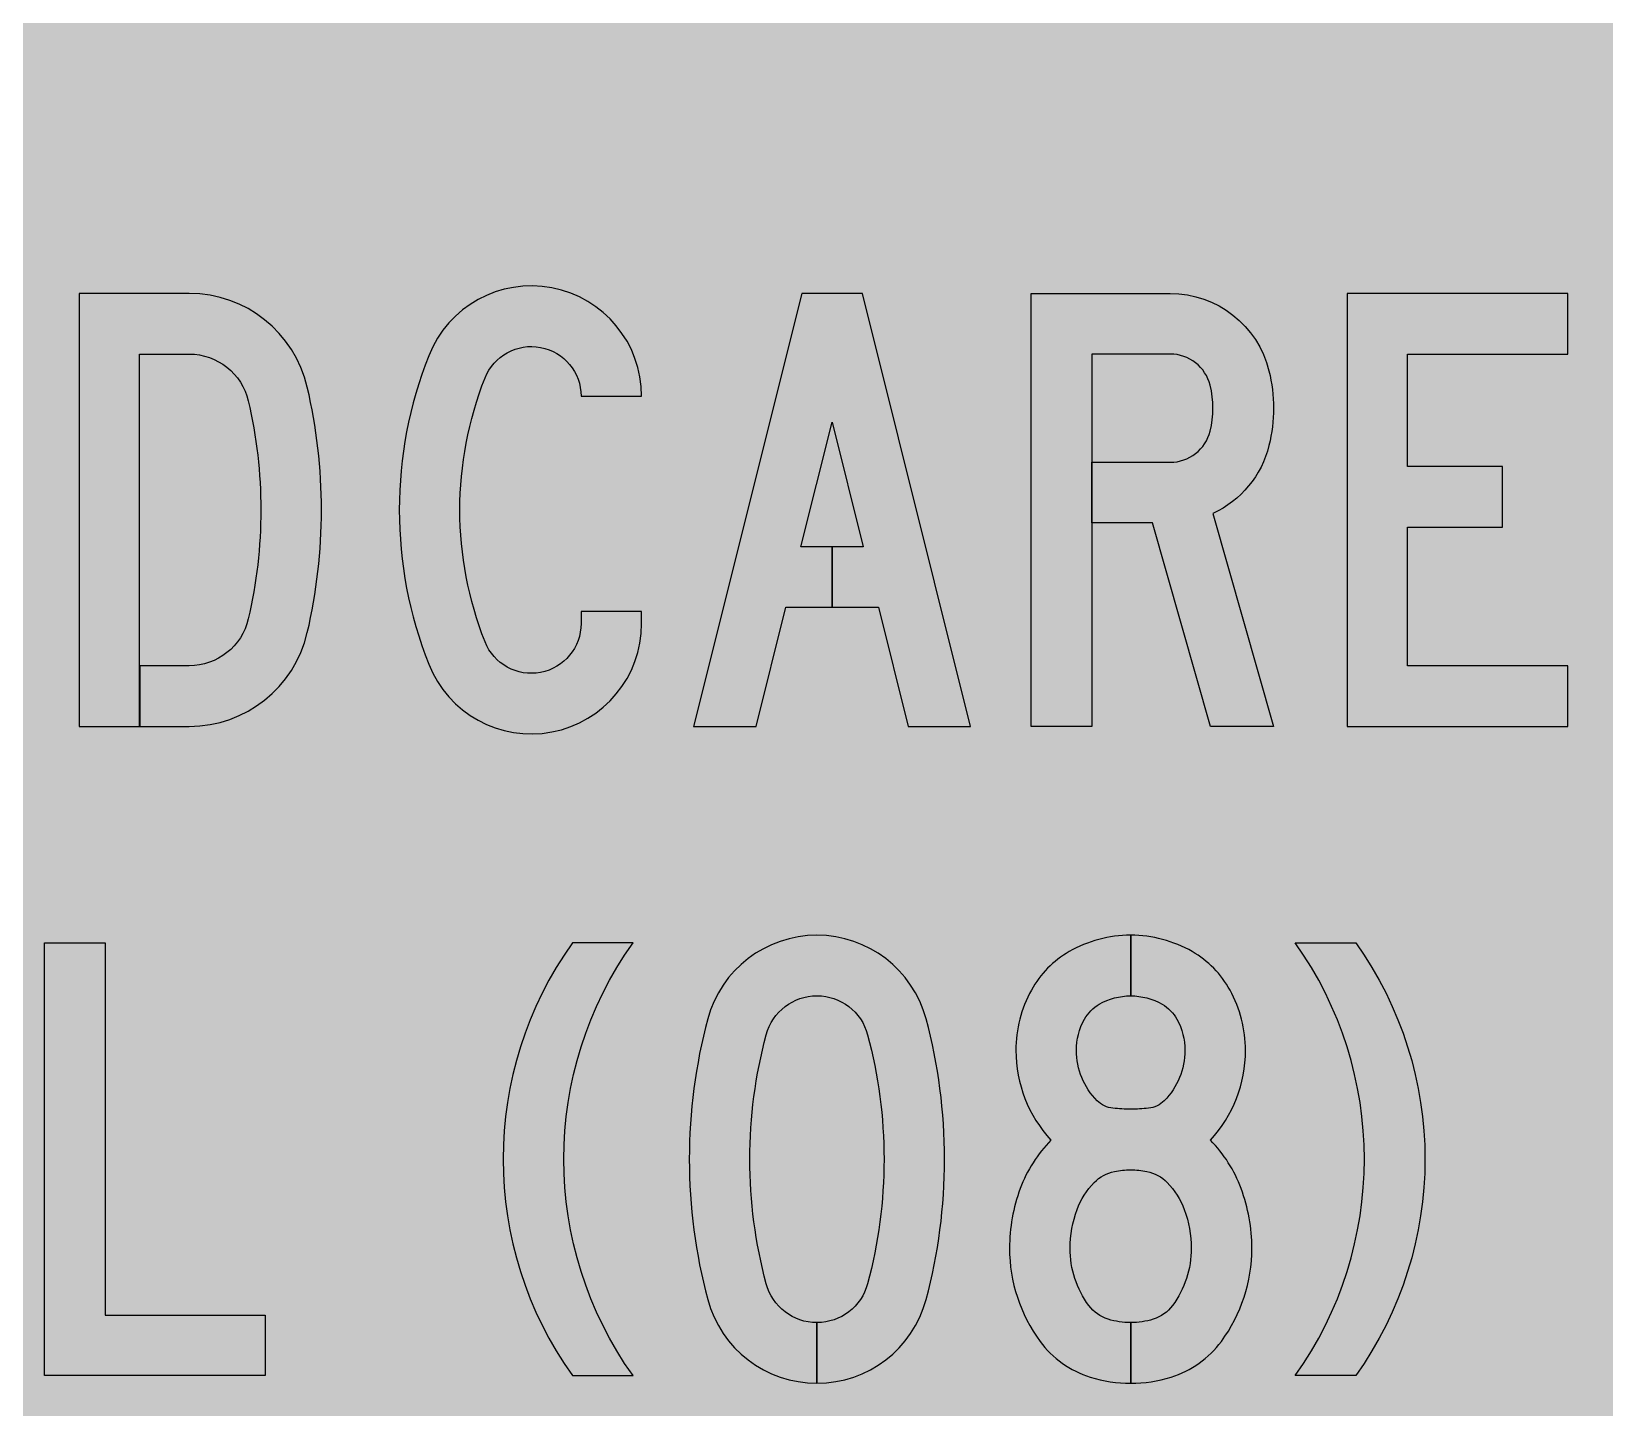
# Model space of a CAD drawing. Header units: millimetres. Extents: x 4103 to 4403, y 3794 to 4144.
# Drawn here: x 4178.2 to 4250.9, y 3842.3 to 3905.9 of the extents above; entities that cross this region are included whole.
import ezdxf

# ---------------------------------------------------------------- set-up
doc = ezdxf.new("R2010")
doc.units = ezdxf.units.MM
doc.layers.add('GREEN', color=7, linetype='Continuous', true_color=0x007f00)
doc.layers.add('GSCOLORFILL', color=7, linetype='Continuous', lineweight=0)

# ---------------------------------------------------------------- blocks, each defined once
blk = doc.blocks.new('NR-GM-31-6')
at = {"layer": 'GREEN', "linetype": 'Continuous', "true_color": 0x007f00}
for points in [[(-49.80249999999978, 95.24999999999773), (-47.0024999999996, 95.24999999999773, 0.8275027774491464), (-56.84538840262485, 97.12483588621217, 0.1904761904761886), (-56.84538840262485, 82.87516411378328, 0.8275027774491419), (-47.0024999999996, 84.74999999999773), (-47.0024999999996, 85.29999999999791), (-49.80249999999978, 85.29999999999791), (-49.80249999999978, 84.74999999999773, -0.8275027774491389), (-54.24144967177199, 83.90448577680309, -0.1904761904761917), (-54.24144967177199, 96.09551422319237, -0.8275027774491331)], [(-65.18102327140323, 95.03505154638934, -0.1148991755247225), (-65.18102327140323, 84.96494845360611, -0.3486821690625683), (-67.90805637230702, 82.79999999999791), (-70.2014999999983, 82.79999999999791), (-70.2014999999983, 79.99999999999773), (-67.90805637230727, 79.99999999999773, 0.3486821690625642), (-62.4539901704993, 84.3298969072144, 0.1148991755247291), (-62.4539901704993, 95.67010309278105, 0.3486821690625646), (-67.90805637230727, 99.99999999999773), (-73.00249999999869, 99.99999999999773), (-73.00249999999869, 79.99999999999773), (-70.20249999999851, 79.99999999999773), (-70.20249999999851, 97.19999999999754), (-67.90805637230702, 97.19999999999754, -0.3486821690625679)], [(-36.80249999999887, 99.99999999999773), (-39.60249999999905, 99.99999999999773), (-44.60249999999905, 79.99999999999773), (-41.7163260620664, 79.99999999999773), (-40.3413260620664, 85.49999999999773), (-38.20249999999942, 85.49999999999773), (-38.20249999999942, 88.29999999999791), (-39.64132606206658, 88.29999999999791), (-38.20249999999942, 94.05530424826838), (-36.76367393793134, 88.29999999999791), (-38.20149999999921, 88.29999999999791), (-38.20149999999921, 85.49999999999773), (-36.06367393793153, 85.49999999999773), (-34.68867393793153, 79.99999999999773), (-31.80249999999887, 79.99999999999773)], [(-22.57556778009626, 97.19999999999754, -0.3448814639906087), (-20.73109929297064, 95.75599999999768, -0.1217796334961457), (-20.73109929297064, 93.6439999999974, -0.344881463990609), (-22.57556778009626, 92.19999999999754), (-26.2014999999983, 92.19999999999754), (-26.2014999999983, 89.39999999999782), (-23.39015357047447, 89.39999999999782), (-20.7137807555182, 79.99999999999773), (-17.80249999999887, 79.99999999999773), (-20.60249999999905, 89.83420540401221, 0.2276138286677475), (-18.01293520667929, 92.97199999999951, 0.121779633496076), (-18.01293520667968, 96.42799999999758, 0.3448814639906164), (-22.5755677800962, 99.99999999999773), (-29.00249999999869, 99.99999999999773), (-29.00249999999869, 79.99999999999773), (-26.20249999999851, 79.99999999999773), (-26.20249999999851, 97.19999999999754)], [(-11.60249999999814, 82.79999999999791), (-11.60249999999814, 89.19999999999754), (-7.221045913972375, 89.19999999999754), (-7.221045913972375, 91.99999999999773), (-11.60249999999814, 91.99999999999773), (-11.60249999999814, 97.19999999999754), (-4.202499999998508, 97.19999999999754), (-4.202499999998508, 99.99999999999773), (-14.40249999999833, 99.99999999999773), (-14.40249999999833, 79.99999999999773), (-4.202499999998508, 79.99999999999773), (-4.202499999998508, 82.79999999999791)], [(-74.60249999999905, 69.99999999999773), (-71.80249999999887, 69.99999999999773), (-71.80249999999887, 52.79999999999791), (-64.40249999999924, 52.79999999999791), (-64.40249999999924, 49.99999999999773), (-74.60249999999905, 49.99999999999773)], [(-47.40249999999924, 69.99999999999773), (-50.20249999999942, 69.99999999999773, 0.32), (-50.20249999999942, 49.99999999999773), (-47.40249999999924, 49.99999999999773, -0.32)], [(-33.8568920128746, 66.47993942348556, 0.7670157068062824), (-43.94810798712479, 66.47993942348558, 0.1318518518518537), (-43.94810798712474, 53.52006057650969, 0.3393449963604798), (-38.90250000000015, 49.64999999999782), (-38.90250000000015, 52.44999999999754, -0.3393449963604495), (-41.24379989256695, 54.24581379194035, -0.1318518518518557), (-41.24379989256704, 65.75418620805476, -0.7670157068062803), (-36.56120010743234, 65.75418620805476, -0.1318518518518492), (-36.56120010743228, 54.24581379194091, -0.3392299954809659), (-38.90149999999994, 52.45000020625594), (-38.90149999999994, 49.65000009570713, 0.3392916318123274), (-33.85689201287455, 53.52006057651005, 0.13185185185185)], [(-14.00249999999959, 69.99999999999773), (-16.80249999999978, 69.99999999999773, -0.32), (-16.80249999999978, 49.99999999999773), (-14.0024999999996, 49.99999999999773, 0.32)]]:
    blk.add_hatch(color=96, dxfattribs=at).paths.add_polyline_path(points)
at = {"layer": 'GREEN', "true_color": 0x007f00}
h = blk.add_hatch(color=96, dxfattribs=at)
edge = h.paths.add_edge_path()
edge.add_line((-24.40249999999833, 49.64999999999782), (-24.40249999999833, 52.44999999999754))
edge.add_arc((-24.40249999999765, 55.9810621131525), 3.531062113154952, 252.8547004306119, 269.99999999998903, ccw=False)
edge.add_arc((-24.92864348297646, 54.27560495423063), 1.746290114943719, 216.3181404202192, 252.8547004306281, ccw=False)
edge.add_arc((-22.74042389201382, 55.88407894585276), 4.46207610798469, 180.0000000000007, 216.3181404202149, ccw=False)
edge.add_arc((-22.06713511045777, 55.88407894585381), 5.135364889540739, 159.6195956519252, 180.0000000000123, ccw=False)
edge.add_arc((-23.53770875005431, 56.43040794251009), 3.566587594299732, 135.6152991638999, 159.6195956518981, ccw=False)
edge.add_arc((-24.78403275804229, 57.65024681827758), 1.822646535742738, 101.74154239520777, 135.6152991639051, ccw=False)
edge.add_arc((-24.40249999999787, 55.81459831330736), 3.697525912998885, 90.00000000000722, 101.74154239522443, ccw=False)
edge.add_arc((-24.40249999999872, 55.81459831330795), 3.697525912998294, 78.25845760477472, 89.99999999999392, ccw=False)
edge.add_arc((-24.02096724195442, 57.65024681827748), 1.822646535742847, 44.384700836095874, 78.25845760479109, ccw=False)
edge.add_arc((-25.2672912499429, 56.43040794251217), 3.566587594298682, 20.380404348072716, 44.38470083607001, ccw=False)
edge.add_arc((-26.73786488953987, 55.88407894585379), 5.135364889540821, -1.2107648217352107e-11, 20.380404348074592, ccw=False)
edge.add_arc((-26.06457610798376, 55.88407894585276), 4.462076107984704, 323.68185957978517, 359.99999999999926, ccw=False)
edge.add_arc((-23.87635651702109, 54.27560495423061), 1.746290114943693, 287.1452995693715, 323.68185957978096, ccw=False)
edge.add_arc((-24.40249999999894, 55.98106211314938), 3.531062113151685, 270.0081131084572, 287.1452995693878, ccw=False)
edge.add_line((-24.40199999999822, 52.45000003539781), (-24.40199999999822, 49.65000001974158))
edge.add_arc((-24.40249999999814, 55.98106211315022), 6.331062113152555, 270.0045249737358, 287.1452995693753)
edge.add_arc((-23.87635651702092, 54.27560495423098), 4.546290114944303, 287.1452995693734, 323.6818595797826)
edge.add_arc((-26.06457610798349, 55.8840789458521), 7.262076107984618, 323.6818595797907, 360.0000000000048)
edge.add_arc((-26.73786488953864, 55.8840789458546), 7.935364889539766, 359.9999999999864, 380.3804043480732)
edge.add_arc((-25.2672912499423, 56.43040794251048), 6.366587594299092, 20.38040434809079, 44.38469850491451)
edge.add_arc((-25.19958331906081, 65.02667470386014), 6.103686471202746, 317.2522134459689, 359.9999999999983)
edge.add_arc((-24.87624281386713, 65.02667470385876), 5.780345966009072, 1.183227583130517e-11, 28.83878194511662)
edge.add_arc((-23.85671130005979, 65.58806589120185), 4.616471156215185, 28.83878194510475, 60.1529849359103)
edge.add_arc((-24.40249999999878, 64.636875813251), 5.713124186746374, 60.15298493591312, 89.99498560002611)
edge.add_line((-24.40199999999913, 70.34999997811792), (-24.40199999999913, 67.5499999570884))
edge.add_arc((-24.40249999999882, 64.63687581325128), 2.913124186746383, 60.152984935915526, 89.99016592220482, ccw=False)
edge.add_arc((-23.85671130006024, 65.58806589120228), 1.816471156215268, 28.838781945091114, 60.15298493589671, ccw=False)
edge.add_arc((-24.87624281386747, 65.02667470385884), 2.980345966009229, 2.1316282072803006e-11, 28.838781945126073, ccw=False)
edge.add_arc((-25.19958331906045, 65.02667470386022), 3.303686471202212, 315.3413669110895, 359.99999999999534, ccw=False)
edge.add_arc((-23.70321612930174, 63.54803275851658), 1.200000000000766, 275.87916271441713, 315.34136691108074, ccw=False)
edge.add_arc((-24.40249999999788, 70.33901639280101), 8.02689216649459, 269.9999999999968, 275.87916271442646, ccw=False)
edge.add_arc((-24.40249999999926, 70.33901639280938), 8.026892166502961, 264.1208372855766, 270.0000000000066, ccw=False)
edge.add_arc((-25.10178387069582, 63.54803275851657), 1.200000000000753, 224.6586330889189, 264.120837285583, ccw=False)
edge.add_arc((-23.60541668093664, 65.02667470385911), 3.303686471201767, 179.9999999999855, 224.6586330888912, ccw=False)
edge.add_arc((-23.92875718612969, 65.02667470386062), 2.980345966008727, 151.1612180549075, 180.0000000000128, ccw=False)
edge.add_arc((-24.9482886999373, 65.58806589120225), 1.8164711562153, 119.84701506410349, 151.1612180549085, ccw=False)
edge.add_arc((-24.40249999999906, 64.63687581325092), 2.913124186746529, 89.99999999998562, 119.84701506407549, ccw=False)
edge.add_line((-24.40249999999833, 67.54999999999745), (-24.40249999999833, 70.34999999999764))
edge.add_arc((-24.40249999999821, 64.63687581325084), 5.713124186746796, 90.0000000000012, 119.8470150640911)
edge.add_arc((-24.9482886999377, 65.58806589120178), 4.61647115621528, 119.84701506409, 151.1612180548949)
edge.add_arc((-23.92875718613006, 65.02667470386055), 5.780345966008542, 151.1612180549008, 180.0000000000059)
edge.add_arc((-23.60541668093644, 65.02667470386037), 6.10368647120216, 180.0000000000039, 222.7477865540332)
edge.add_arc((-23.53770875005298, 56.43040794251051), 6.366587594300368, 135.6153014950915, 159.6195956519138)
edge.add_arc((-22.06713511045856, 55.88407894585208), 7.935364889540131, 159.6195956519084, 179.9999999999955)
edge.add_arc((-22.74042389201364, 55.88407894585347), 7.262076107985049, 180.0000000000061, 216.3181404202203)
edge.add_arc((-24.92864348297615, 54.27560495422965), 4.546290114943178, 216.318140420207, 252.8547004306158)
edge.add_arc((-24.40249999999949, 55.9810621131533), 6.331062113155483, 252.8547004306336, 270.0000000000105)
at = {"layer": 'GSCOLORFILL', "true_color": 0xf5f5f5, "transparency": 33554687}
blk.add_hatch(color=7, dxfattribs=at).paths.add_polyline_path([(-125.0024999999987, 0), (124.9975000000013, 0, 0.414213562373095), (149.9975000000013, 25), (149.9975000000013, 325, 0.414213562373095), (124.9975000000013, 350), (-125.0024999999987, 350, 0.414213562373095), (-150.0024999999987, 325), (-150.0024999999987, 25, 0.414213562373095)])
at = {"layer": 'GREEN', "color": 96, "true_color": 0x007f00}
for points in [[(-49.80249999999978, 84.74999999999773, -0.8275027774491405), (-54.24144967177199, 83.90448577680309, -0.1904761904761905), (-54.24144967177199, 96.09551422319237, -0.8275027774491404), (-49.80249999999978, 95.24999999999773), (-47.0024999999996, 95.24999999999773, 0.8275027774491404), (-56.84538840262485, 97.12483588621217, 0.1904761904761905), (-56.84538840262485, 82.87516411378328, 0.8275027774491405), (-47.0024999999996, 84.74999999999773), (-47.0024999999996, 85.29999999999791), (-49.80249999999978, 85.29999999999791)], [(-70.2014999999983, 82.79999999999791), (-70.2014999999983, 79.99999999999773), (-67.90805637230733, 79.99999999999773, 0.3486821690625636), (-62.45399017049931, 84.32989690721433, 0.1148991755247307), (-62.45399017049931, 95.67010309278112, 0.3486821690625634), (-67.90805637230733, 99.99999999999773), (-73.00249999999869, 99.99999999999773), (-73.00249999999869, 79.99999999999773), (-70.20249999999851, 79.99999999999773), (-70.20249999999851, 97.19999999999754), (-67.90805637230733, 97.19999999999754, -0.3486821690625634), (-65.18102327140332, 95.0350515463897, -0.1148991755247307), (-65.18102327140332, 84.96494845360576, -0.3486821690625636), (-67.90805637230733, 82.79999999999791)], [(-22.57556778009621, 92.19999999999754, 0.3448814639906154), (-20.73109929297061, 93.6439999999975, 0.1217796334961341), (-20.73109929297061, 95.75599999999758, 0.3448814639906151), (-22.57556778009621, 97.19999999999754), (-26.20249999999851, 97.19999999999754), (-26.20249999999851, 79.99999999999773), (-29.00249999999869, 79.99999999999773), (-29.00249999999869, 99.99999999999773), (-22.57556778009621, 99.99999999999773, -0.3448814639906151), (-18.01293520667969, 96.42799999999761, -0.1217796334961341), (-18.01293520667969, 92.97199999999793, -0.2276138286676568), (-20.60249999999905, 89.83420540401221), (-17.80249999999887, 79.99999999999773), (-20.7137807555182, 79.99999999999773), (-23.39015357047447, 89.39999999999782), (-26.2014999999983, 89.39999999999782), (-26.2014999999983, 92.19999999999754)], [(-47.40249999999924, 49.99999999999773, -0.32), (-47.40249999999924, 69.99999999999773), (-50.20249999999942, 69.99999999999773, 0.32), (-50.20249999999942, 49.99999999999773)], [(-38.90250000000015, 52.44999999999754, -0.3393449963604899), (-41.24379989256704, 54.24581379194069, -0.1318518518518517), (-41.24379989256704, 65.75418620805476, -0.7670157068062822), (-36.56120010743234, 65.75418620805476, -0.1318518518518519), (-36.56120010743234, 54.24581379194069, -0.3392299954809397), (-38.90149999999994, 52.45000020625594), (-38.90149999999994, 49.65000009570713, 0.339291631812318), (-33.8568920128746, 53.52006057650988, 0.1318518518518518), (-33.8568920128746, 66.47993942348558, 0.7670157068062825), (-43.94810798712479, 66.47993942348558, 0.1318518518518518), (-43.94810798712479, 53.52006057650988, 0.3393449963604898), (-38.90250000000015, 49.64999999999782)], [(-24.40249999999833, 49.64999999999782), (-24.40249999999833, 52.44999999999754, -0.07495035697348901), (-25.44344266420921, 52.6069195529185, -0.1607852497479061), (-26.33570068513291, 53.24133265187993, -0.1598077262231875), (-27.20249999999851, 55.88407894585271, -0.08916143982530793), (-26.88103206012329, 57.67247730939835, -0.1051231893643435), (-26.08660438133575, 58.92513801380983, -0.1488879042940531), (-25.15493627757314, 59.43475542667784, -0.05127701418262327), (-24.40249999999833, 59.51212422630624, -0.05127701418263145), (-23.65006372242351, 59.43475542667784, -0.1488879042940437), (-22.71839561866091, 58.92513801380983, -0.1051231893643399), (-21.92396793987427, 57.67247730939835, -0.08916143982530647), (-21.60249999999905, 55.88407894585271, -0.159807726223187), (-22.46929931486466, 53.24133265187993, -0.1607852497479088), (-23.36155733578835, 52.6069195529185, -0.07491475809206483), (-24.40199999999822, 52.45000003539781), (-24.40199999999822, 49.65000001974158, 0.0749305021677054), (-22.53612879151751, 49.93135088097142, 0.1607852497479079), (-20.21322506218166, 51.58298137233032, 0.159807726223187), (-18.80249999999887, 55.88407894585271, 0.08916143982530693), (-19.29924472176026, 58.64758142091432, 0.1051231790802702), (-20.71734889679738, 60.88366093093828, 0.1887160136320465), (-19.09589684785806, 65.02667470385995, 0.1265013008525883), (-19.8127730802953, 67.81480557308987, 0.1374906502384388), (-21.55915891064342, 69.59219612810148, 0.1309512099891836), (-24.40199999999913, 70.34999997811792), (-24.40199999999913, 67.5499999570884, -0.1309298196125346), (-22.95267930158207, 67.16359551868936, -0.137490650238439), (-22.26551818195094, 66.46423478031193, -0.1265013008525888), (-21.89589684785824, 65.02667470385995, -0.1973643972080669), (-22.84964757130001, 62.70457516219494, -0.1739084422071276), (-23.58029919662295, 62.35434459669932, -0.02565831514355149), (-24.40249999999833, 62.31212422630642, -0.02565831514355305), (-25.22470080337462, 62.35434459669932, -0.1739084422071293), (-25.95535242869755, 62.70457516219494, -0.197364397208066), (-26.90910315213841, 65.02667470385995, -0.1265013008525907), (-26.53948181804662, 66.46423478031193, -0.1374906502384366), (-25.8523206984155, 67.16359551868936, -0.1309734646939165), (-24.40249999999833, 67.54999999999745), (-24.40249999999833, 70.34999999999764, 0.1309734646939165), (-27.24584108935414, 69.59219612810148, 0.1374906502384359), (-28.99222691970226, 67.81480557308987, 0.1265013008525901), (-29.7091031521386, 65.02667470385995, 0.1887160136320468), (-28.08765110319928, 60.88366093093873, 0.1051231790802642), (-29.50575527823639, 58.64758142091432, 0.08916143982530793), (-30.00249999999869, 55.88407894585271, 0.1598077262231876), (-28.59177493781499, 51.58298137233032, 0.1607852497479058), (-26.26887120848005, 49.93135088097142, 0.07495035697348879)], [(-16.80249999999978, 49.99999999999773, 0.32), (-16.80249999999978, 69.99999999999773), (-14.0024999999996, 69.99999999999773, -0.32), (-14.0024999999996, 49.99999999999773)]]:
    blk.add_lwpolyline(points, format="xyb", close=True, dxfattribs=at)
for points in [[(-38.20249999999942, 88.29999999999791), (-39.64132606206658, 88.29999999999791), (-38.20249999999942, 94.05530424826838), (-36.76367393793134, 88.29999999999791), (-38.20149999999921, 88.29999999999791), (-38.20149999999921, 85.49999999999773), (-36.06367393793153, 85.49999999999773), (-34.68867393793153, 79.99999999999773), (-31.80249999999887, 79.99999999999773), (-36.80249999999887, 99.99999999999773), (-39.60249999999905, 99.99999999999773), (-44.60249999999905, 79.99999999999773), (-41.7163260620664, 79.99999999999773), (-40.3413260620664, 85.49999999999773), (-38.20249999999942, 85.49999999999773)], [(-11.60249999999814, 82.79999999999791), (-11.60249999999814, 89.19999999999754), (-7.221045913972375, 89.19999999999754), (-7.221045913972375, 91.99999999999773), (-11.60249999999814, 91.99999999999773), (-11.60249999999814, 97.19999999999754), (-4.202499999998508, 97.19999999999754), (-4.202499999998508, 99.99999999999773), (-14.40249999999833, 99.99999999999773), (-14.40249999999833, 79.99999999999773), (-4.202499999998508, 79.99999999999773), (-4.202499999998508, 82.79999999999791)], [(-74.60249999999905, 69.99999999999773), (-71.80249999999887, 69.99999999999773), (-71.80249999999887, 52.79999999999791), (-64.40249999999924, 52.79999999999791), (-64.40249999999924, 49.99999999999773), (-74.60249999999905, 49.99999999999773)]]:
    blk.add_lwpolyline(points, close=True, dxfattribs=at)

msp = doc.modelspace()

# ---------------------------------------------------------------- block references
msp.add_blockref('NR-GM-31-6', (4253.364859707015, 3793.799746844576))

doc.saveas('drawing.dxf')
